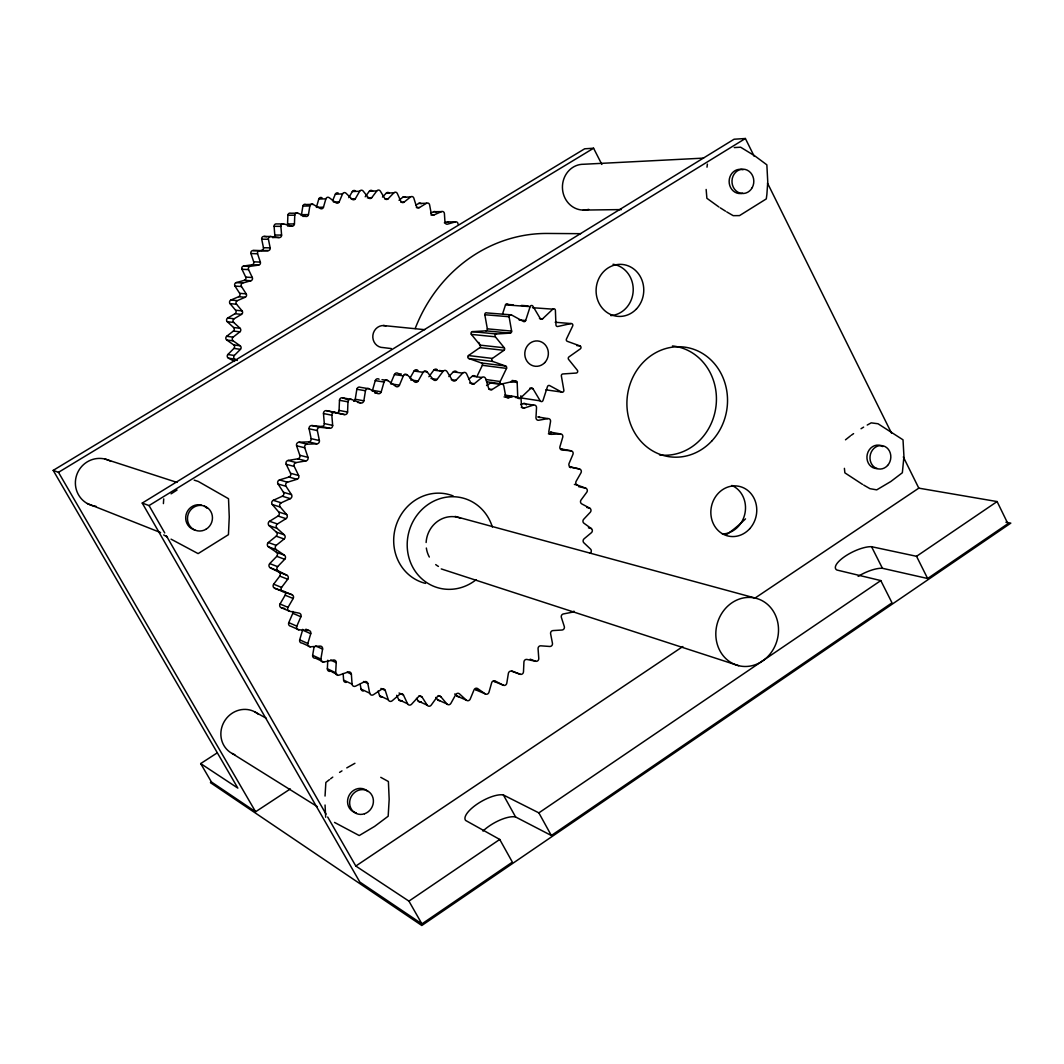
<?xml version="1.0" encoding="UTF-8"?>
<svg xmlns="http://www.w3.org/2000/svg" width="1064" height="1064" viewBox="0 0 1064 1064"><rect width="100%" height="100%" fill="white"/><g stroke="black" fill="none" stroke-linecap="round" stroke-linejoin="round"><path stroke-width="1.5" d="M325.039 796.058L325.863 782.466L329.388 779.673M287.307 224.916A2.274 2.168 86.6 0 0 287.559 223.959L287.892 215.247A2.274 2.168 86.1 0 1 290.831 213.239L297.734 213.146L305.541 216.338A2.288 2.181 86.4 0 0 308.467 214.596L309.85 205.964A2.288 2.181 86 0 1 313.029 204.355L320.37 208.544A2.288 2.168 86.3 0 0 323.469 207.214L325.877 198.848A2.288 2.168 86 0 1 329.202 197.678L335.958 202.785A2.288 2.168 86.3 0 0 339.19 201.881L342.555 193.927A2.274 2.155 86.1 0 1 346 193.209L352.064 199.168A2.274 2.155 86.5 0 0 355.376 198.689L359.645 191.267A2.274 2.155 86.3 0 1 363.13 191.015L368.423 197.705A2.274 2.141 86.8 0 0 371.748 197.678L376.842 190.908A2.274 2.141 86.7 0 1 380.327 191.108L384.769 198.436A2.261 2.141 87.2 0 0 388.054 198.848L393.893 192.823A2.261 2.128 87.2 0 1 397.311 193.475L400.835 201.309A2.261 2.128 87.6 0 0 404.041 202.16L410.531 196.973A2.261 2.115 87.7 0 1 413.816 198.077L416.383 206.296A2.261 2.115 88.2 0 0 419.442 207.547L426.478 203.277A2.248 2.115 88.3 0 1 429.59 204.807L431.173 213.266A2.248 2.115 88.8 0 0 434.046 214.915L441.493 211.616A2.248 2.101 89 0 1 444.406 213.545L444.965 222.137A2.248 2.101 89.5 0 0 447.612 224.145L455.365 221.871A2.248 2.101 89.7 0 1 458.012 224.158M287.613 226.06L291.722 226.06A2.288 2.181 86.7 0 0 294.435 223.945L294.768 215.167A2.288 2.181 86.2 0 1 297.734 213.146M573.922 611.135A2.58 2.354 -72.8 0 1 572.339 612.199L563.308 613.955A2.58 2.354 -72.4 0 0 561.366 617.426L564.306 626.523A2.58 2.354 -72 0 1 562.058 630.021L552.934 630.58A2.58 2.367 -71.6 0 0 550.607 633.785L552.455 643.268A2.58 2.367 -71.2 0 1 549.822 646.473L540.738 645.821A2.58 2.367 -70.8 0 0 538.065 648.721L538.783 658.443A2.58 2.367 -70.4 0 1 535.817 661.303L526.906 659.441A2.594 2.367 -70 0 0 523.927 661.981L523.488 671.81A2.594 2.381 -69.6 0 1 520.216 674.283L511.638 671.224A2.594 2.381 -69.3 0 0 508.379 673.379L506.797 683.154A2.594 2.381 -68.8 0 1 503.272 685.189L495.146 681A2.607 2.394 -68.6 0 0 491.674 682.716L488.948 692.305A2.607 2.394 -68.1 0 1 485.224 693.874L477.669 688.594A2.607 2.394 -67.9 0 0 474.039 689.844L470.208 699.088A2.607 2.407 -67.4 0 1 466.338 700.165L459.488 693.874A2.62 2.407 -67.2 0 0 455.738 694.646L450.87 703.397A2.62 2.421 -66.8 0 1 446.907 703.956L440.868 696.747A2.62 2.421 -66.6 0 0 437.065 697.026L431.199 705.139A2.62 2.421 -66.2 0 1 427.209 705.179L422.102 697.146A2.633 2.434 -66.1 0 0 418.298 696.92L411.529 704.275A2.633 2.434 -65.7 0 1 407.579 703.783L403.469 695.058A2.633 2.447 -65.6 0 0 399.745 694.327L392.164 700.79A2.647 2.447 -65.2 0 1 388.293 699.779L385.274 690.483A2.647 2.461 -65.2 0 0 381.67 689.259L373.398 694.726A2.647 2.461 -64.8 0 1 369.7 693.196L367.812 683.487A2.647 2.474 -64.9 0 0 364.393 681.785L355.536 686.16A2.66 2.474 -64.6 0 1 352.064 684.139L351.373 674.164A2.66 2.487 -64.8 0 0 348.181 671.996L338.897 675.201A2.66 2.487 -64.5 0 1 335.692 672.714L336.211 662.633A2.66 2.487 -64.7 0 0 333.311 660.039L323.735 662.021A2.66 2.5 -64.5 0 1 320.863 659.095L322.592 649.08A2.673 2.5 -64.8 0 0 320.038 646.101L310.316 646.806A2.673 2.514 -64.6 0 1 307.829 643.507L310.741 633.705A2.673 2.514 -65.1 0 0 308.573 630.393L298.878 629.808A2.673 2.527 -65 0 1 296.816 626.164L300.886 616.761A2.673 2.527 -65.5 0 0 299.144 613.157L289.608 611.281A2.673 2.527 -65.5 0 1 288.012 607.371L293.172 598.5A2.673 2.54 -66.2 0 0 291.882 594.67L282.678 591.531A2.687 2.54 -66.3 0 1 281.574 587.408L287.745 579.242A2.687 2.54 -67 0 0 286.947 575.252L278.223 570.889A2.687 2.54 -67.3 0 1 277.624 566.633L284.726 559.292A2.687 2.54 -68 0 0 284.407 555.195L276.321 549.689A2.687 2.554 -68.4 0 1 276.241 545.353L284.141 538.983A2.687 2.554 -69.3 0 0 284.314 534.86L276.347 532.12L269.086 525.603A2.66 2.54 -69.7 0 1 269.525 521.307L277.451 523.967L286.017 518.66A2.687 2.554 -70.6 0 0 286.695 514.564L278.702 511.997L272.304 504.536A2.66 2.54 -71.2 0 1 273.275 500.333L281.215 502.793L290.326 498.644A2.687 2.554 -72.1 0 0 291.496 494.667L283.463 492.273L278.05 484A2.66 2.54 -72.8 0 1 279.5 479.931L287.506 482.205L297.002 479.292A2.673 2.554 -73.7 0 0 298.625 475.488L290.538 473.267L286.189 464.303A2.66 2.54 -74.4 0 1 288.118 460.459L297.76 458.837A2.647 2.527 -75.2 0 0 299.809 455.286L296.603 445.803A2.647 2.527 -76 0 1 298.971 442.225L308.68 441.893A2.647 2.527 -76.6 0 0 311.127 438.647L309.105 428.779A2.647 2.527 -77.5 0 1 311.872 425.547L321.488 426.504A2.647 2.514 -78 0 0 324.294 423.592L323.483 413.537A2.647 2.514 -78.8 0 1 326.595 410.677L335.958 412.912A2.647 2.514 -79.1 0 0 339.07 410.398L339.483 400.29A2.647 2.514 -79.9 0 1 342.887 397.883L351.413 399.412L360.457 402.897A2.66 2.527 -80.1 0 0 363.848 400.796L365.471 390.741A2.66 2.514 -80.7 0 1 369.142 388.772L377.64 393.441A2.66 2.514 -80.8 0 0 381.231 391.805L384.024 382.029A2.66 2.5 -81.4 0 1 387.894 380.566L395.702 386.325A2.647 2.5 -81.4 0 0 399.439 385.181L403.349 375.858A2.647 2.5 -81.9 0 1 407.326 374.927L414.348 381.67A2.647 2.487 -81.7 0 0 418.165 381.032L423.113 372.307A2.647 2.487 -82.1 0 1 427.143 371.908L433.248 379.529A2.633 2.474 -81.9 0 0 437.091 379.409L442.996 371.403A2.633 2.474 -82.2 0 1 447.013 371.549L452.134 379.914A2.633 2.461 -82 0 0 455.924 380.3L462.68 373.158A2.633 2.461 -82.2 0 1 466.617 373.823L470.674 382.814A2.62 2.447 -81.9 0 0 474.371 383.692L481.859 377.507A2.62 2.447 -82 0 1 485.663 378.704L488.602 388.147A2.62 2.434 -81.6 0 0 492.127 389.517L500.24 384.37A2.62 2.434 -81.7 0 1 503.831 386.059L505.626 395.821A2.607 2.421 -81.3 0 0 508.938 397.643L511.811 396.3M335.958 412.912L344.43 414.574A2.66 2.527 -79.1 0 0 347.569 412.047L347.968 401.846A2.66 2.527 -79.9 0 1 351.413 399.412M330.532 671.264A2.633 2.474 -64.3 0 1 327.353 668.791L327.792 660.225M163.404 503.604L163.723 498.896M707.001 167.181L707.387 164.122M301.139 215.606A2.274 2.168 86.2 0 0 301.498 214.675L302.868 206.11A2.274 2.168 85.9 0 1 306.02 204.514L313.029 204.355M353.674 401.301A2.633 2.5 -80.1 0 0 355.23 399.253L356.839 389.278A2.633 2.5 -80.8 0 1 360.483 387.336L369.142 388.772M323.735 662.021L315.489 658.177A2.647 2.487 -64.3 0 1 312.643 655.278L314.106 646.766M322.086 197.877A2.261 2.155 85.8 0 0 318.774 199.048L316.394 207.347L323.469 207.214M372.174 391.047A2.633 2.487 -80.8 0 0 372.493 390.342L375.26 380.646A2.633 2.487 -81.4 0 1 379.09 379.21M310.316 646.806L302.163 643.095A2.647 2.487 -64.5 0 1 299.702 639.823L302.588 630.101A2.647 2.5 -64.9 0 0 302.708 629.343M502.567 313.933L505.506 304.876A1.663 1.543 -85.7 0 1 508.26 304.503L513.194 304.849M561.606 392.057L549.676 385.607A1.689 1.556 -81.9 0 0 547.481 386.591L543.012 400.436A1.689 1.556 -81.2 0 1 540.219 400.862L532.971 388.732A1.689 1.569 -81.7 0 0 530.803 388.267L520.336 398.189A1.689 1.569 -81.3 0 1 517.742 397.045L517.171 382.455A1.689 1.569 -82 0 0 515.295 380.912L501.902 383.931A1.702 1.583 -81.9 0 1 500.2 381.524L506.517 368.397A1.702 1.583 -82.7 0 0 505.639 366.029L481.487 362.997L468.798 358.515A1.663 1.556 -83.2 0 1 468.479 355.549L492.393 358.422L503.937 350.335A1.702 1.583 -83.6 0 0 504.296 347.782L480.143 345.148L471.365 334.402A1.663 1.556 -84.4 0 1 472.483 331.636L485.889 330.824A1.663 1.543 -84.6 0 0 487.339 328.829L484.825 314.745A1.663 1.543 -85.4 0 1 487.073 312.936L511.358 314.864L523.448 321.488A1.689 1.569 -85 0 0 525.656 320.517L530.151 306.618A1.689 1.569 -85.6 0 1 532.958 306.233L540.219 318.495A1.689 1.569 -85.1 0 0 542.573 318.841L552.828 309.159A1.689 1.556 -85.3 0 1 555.395 310.342L555.953 324.919A1.689 1.556 -84.7 0 0 557.802 326.475L571.022 323.562A1.689 1.556 -84.6 0 1 572.685 325.97L566.46 338.977A1.689 1.556 -84 0 0 567.325 341.331L579.973 345.906A1.676 1.543 -83.7 0 1 580.292 348.899L568.961 356.906A1.689 1.556 -83.2 0 0 568.615 359.433L577.353 370.259A1.676 1.543 -82.6 0 1 576.236 373.052L562.829 373.956A1.689 1.556 -82.4 0 0 561.366 375.978L563.854 390.195A1.676 1.556 -81.7 0 1 561.606 392.057L545.872 389.823M401.354 374.049L398.375 373.61A2.62 2.474 -81.9 0 0 394.425 374.541L390.555 383.785L399.439 385.181M332.567 200.75L335.36 194.167A2.261 2.141 85.9 0 1 338.206 193.05M298.878 629.808L290.818 626.231A2.647 2.5 -64.8 0 1 288.77 622.626L292.8 613.303A2.647 2.5 -65.4 0 0 292.906 611.414M476.845 376.736L482.351 365.311A1.663 1.543 -82.8 0 0 481.487 362.997M409.946 378.225L414.042 371.017A2.62 2.461 -82.2 0 1 418.032 370.631M348.793 197.665L352.33 191.533A2.261 2.141 86.2 0 1 355.549 191.015M289.608 611.281L281.614 607.863A2.66 2.514 -65.4 0 1 280.032 603.993L285.152 595.202A2.66 2.514 -66 0 0 283.875 591.411L274.738 588.286A2.66 2.527 -66.1 0 1 273.648 584.202L279.766 576.116A2.66 2.527 -66.8 0 0 278.968 572.153L270.309 567.83A2.66 2.527 -67.1 0 1 269.724 563.601L276.76 556.339A2.66 2.527 -67.9 0 0 276.44 552.283L268.407 546.803A2.66 2.527 -68.3 0 1 268.341 542.52L276.175 536.203A2.66 2.527 -69.1 0 0 276.347 532.12M428.885 376.736L433.779 370.126A2.607 2.447 -82.3 0 1 437.238 369.673M365.191 196.773L369.421 191.161L376.842 190.908M448.848 376.589L453.317 371.868A2.607 2.434 -82.2 0 1 456.788 371.868M382.481 197.053L386.365 193.063L393.893 192.823M237.352 360.483L234.851 359.167A2.288 2.208 -82.5 0 1 234.333 355.482L240.437 349.338A2.288 2.208 -83.5 0 0 240.158 345.8L233.189 340.866L226.738 339.988A2.274 2.195 -84.4 0 1 226.672 336.291L233.415 331.024L239.905 331.835A2.301 2.208 -85.2 0 0 240.065 328.284L233.748 322.459L227.297 321.727A2.274 2.195 -86.2 0 1 227.683 318.043L234.998 313.707L241.501 314.372A2.301 2.208 -86.9 0 0 242.087 310.874L236.527 304.251L230.063 303.652A2.274 2.195 -87.9 0 1 230.888 300.048L238.668 296.71L245.199 297.255A2.301 2.208 -88.4 0 0 246.196 293.85L241.488 286.535A2.301 2.208 -89.4 0 1 242.752 283.037L250.918 280.736A2.301 2.208 -89.8 0 0 252.314 277.491L248.537 269.618A2.301 2.208 89.3 0 1 250.213 266.319L258.579 265.122A2.301 2.208 89 0 0 260.361 262.09L257.568 253.777A2.301 2.208 88.2 0 1 259.616 250.732L268.048 250.652A2.301 2.195 88 0 0 270.176 247.872L268.407 239.267A2.301 2.195 87.3 0 1 270.801 236.514L279.154 237.551A2.288 2.195 87.3 0 0 281.588 235.091L280.883 226.339A2.288 2.195 86.7 0 1 283.583 223.919L291.722 226.06M234.612 361.428L228.401 358.142A2.274 2.195 -82.6 0 1 227.882 354.498L233.934 348.394A2.274 2.195 -83.5 0 0 233.668 344.882L226.738 339.988M468.626 379.263L472.349 376.191A2.594 2.421 -82 0 1 475.222 376.084M845.481 439.818L850.296 436.014M399.013 200.271L402.884 197.186L410.531 196.973M226.672 336.291L233.122 337.142L239.905 331.835M330.518 778.821L332.779 777.119M468.479 355.549L479.811 347.635L503.937 350.335M851.24 435.282L853.594 433.633M754.243 156.355L745.385 138.506L734.08 139.224L142.244 503.073L359.832 882.043L421.916 923.898L512.369 862.133L499.734 839.443L465.66 820.464A23.528 8.246 -29.5 0 1 477.39 803.932A23.528 8.246 -29.5 0 1 503.405 794.994L538.863 812.869L551.352 835.506L892.018 602.836L880.793 580.585L836.956 570.038A22.61 7.528 -26.2 0 1 845.109 556.286A22.61 7.528 -26.2 0 1 871.549 546.697L916.543 556.299L997.101 501.57L1007.914 523.688L927.635 578.51L882.415 568.282A22.557 7.687 -26.2 0 0 858.143 576.369M327.685 817.019L355.815 866.043L408.935 901.128L499.734 839.443M538.863 812.869L880.793 580.585M355.815 866.043L682.849 646.526M754.602 598.367L918.804 488.15L997.101 501.57M217.176 752.9L200.684 763.58L211.43 781.987L255.599 811.766L290.312 788.943M211.43 781.987L210.419 782.639L421.81 925.494L1010.8 523.129L1005.906 522.238M171.091 493.842L177.063 490.025M486.567 385.54L490.597 383A2.594 2.407 -81.7 0 1 492.06 382.641M861.029 428.726L863.636 427.116M339.562 772.384L341.97 770.881M269.525 521.307L278.037 516.053A2.66 2.527 -70.5 0 0 278.702 511.997M142.244 503.073L149.04 505.56L745.385 138.506M415.931 205.139L418.724 203.437L426.478 203.277M593.579 148.229L584.655 148.8L53.2 470.381L58.48 472.323L593.579 148.229L601.865 164.441M227.683 318.043L234.133 318.748L241.501 314.372M346.771 767.889L354.924 763.3M867.226 425.041L871.216 422.86L878.013 423.751L903.017 439.818L903.948 456.483L902.352 472.749L890.821 481.513L876.723 489.866L869.953 488.669L863.715 485.091M273.275 500.333L282.306 496.223L290.326 498.644M430.694 213.039L433.647 211.723L441.493 211.616M230.888 300.048L237.365 300.62L245.199 297.255M521.28 407.419L524.552 407.951L533.476 405.091A2.607 2.407 -80.9 0 1 536.522 407.672L535.977 417.607A2.594 2.407 -80.4 0 0 538.716 420.253L547.84 418.604A2.594 2.394 -80.3 0 1 550.54 421.557L548.851 431.359A2.594 2.394 -79.9 0 0 551.245 434.338L560.422 433.913A2.594 2.381 -79.7 0 1 562.736 437.211L559.93 446.72A2.594 2.381 -79.2 0 0 561.938 450.006L571.036 450.803A2.58 2.381 -79 0 1 572.937 454.381L569.067 463.465A2.58 2.381 -78.6 0 0 570.663 466.99L579.534 468.998A2.58 2.367 -78.3 0 1 580.984 472.815L576.129 481.314A2.58 2.367 -77.9 0 0 577.3 485.051L585.812 488.216A2.58 2.367 -77.6 0 1 586.796 492.206L581.024 500.027A2.58 2.367 -77.1 0 0 581.742 503.884L589.762 508.166A2.58 2.354 -76.8 0 1 590.281 512.263L583.671 519.285A2.58 2.354 -76.4 0 0 583.937 523.235L591.345 528.555A2.567 2.354 -76.1 0 1 591.385 532.718L584.056 538.823A2.58 2.354 -75.6 0 0 583.857 542.786L590.547 549.091A2.567 2.354 -75.3 0 1 590.094 553.227M520.642 404.493L523.594 403.549A2.58 2.394 -80.9 0 1 525.417 403.748M279.5 479.931L288.916 477.044L297.002 479.292M444.353 222.802L447.439 221.897A2.221 2.088 89.6 0 1 448.409 221.857M238.668 296.71A2.274 2.195 -88.6 0 0 239.653 293.332L234.984 286.07A2.274 2.195 -89.5 0 1 236.235 282.598L244.348 280.324L250.918 280.736M288.118 460.459L296.191 462.561L305.913 460.912A2.673 2.554 -75.2 0 0 307.975 457.347L304.743 447.771A2.673 2.554 -76.1 0 1 307.137 444.167L316.926 443.821A2.673 2.54 -76.7 0 0 319.386 440.549L317.351 430.601A2.673 2.54 -77.5 0 1 320.144 427.329L329.827 428.3A2.673 2.54 -78 0 0 332.66 425.361L331.835 415.213A2.673 2.54 -78.8 0 1 334.987 412.34L344.43 414.574M244.348 280.324A2.274 2.195 -90 0 0 245.731 277.106L241.98 269.285A2.274 2.195 89.1 0 1 243.643 266.013L251.955 264.816L258.579 265.122M472.483 331.636L496.489 333.976L510.148 333.138A1.702 1.583 -84.4 0 0 511.624 331.103L509.084 316.726A1.702 1.583 -85.2 0 1 511.358 314.864M734.253 147.577L740.597 147.204L754.921 155.969L766.851 164.827L767.756 181.838L766.891 194.34L766.293 198.902L739.52 215.606L733.202 215.66L726.752 211.909M703.583 158.124L583.777 164.255A22.916 21.014 89.5 0 0 562.577 189.831A22.916 21.014 89.5 0 0 588.685 209.369M352.33 191.533L359.645 191.267M335.36 194.167L342.555 193.927M318.774 199.048L325.877 198.848M367.306 197.811L371.748 197.678M351 198.808L355.376 198.689M385.048 198.928L388.054 198.848M333.444 202.027L339.19 201.881M400.995 202.227L404.041 202.16M302.868 206.11L309.85 205.964M416.37 207.6L419.442 207.547M583.245 210.073L621.376 209.581M301.498 214.675L308.467 214.596M287.892 215.247L294.768 215.167M430.933 214.955L434.046 214.915M302.761 216.364L305.541 216.338M251.955 264.816A2.274 2.195 88.8 0 0 253.711 261.81L250.944 253.565A2.274 2.195 88 0 1 252.979 250.532L268.048 250.652M447.439 221.897L455.365 221.871M283.583 223.919L276.773 223.932A2.274 2.181 86.5 0 0 274.086 226.326L274.805 235.024A2.274 2.181 87.1 0 1 272.384 237.458L279.154 237.551M287.559 223.959L294.435 223.945M274.086 226.326L280.883 226.339M580.651 233.681L547.681 233.455A150.263 138.879 -82 0 0 415.173 328.577M274.805 235.024L281.588 235.091M261.358 250.452A2.274 2.181 87.8 0 0 263.46 247.713L261.704 239.174A2.274 2.181 87.1 0 1 264.085 236.434L270.801 236.514M261.704 239.174L268.407 239.267M263.46 247.713L270.176 247.872M252.979 250.532L259.616 250.732M250.944 253.565L257.568 253.777M253.711 261.81L260.361 262.09M243.643 266.013L250.213 266.319M241.98 269.285L248.537 269.618M245.731 277.106L252.314 277.491M236.235 282.598L242.752 283.037M521.427 305.421L528.023 305.887M505.506 304.876L530.151 306.618M234.984 286.07L241.488 286.535M532.466 307.709L552.828 309.159M239.653 293.332L246.196 293.85M539.461 318.588L542.573 318.841M484.825 314.745L509.084 316.726M555.169 322.246L571.022 323.562M519.112 319.971L525.656 320.517M487.339 328.829L511.624 331.103M485.889 330.824L510.148 333.138M230.063 303.652L235.583 310.223L242.087 310.874M383.319 325.531L424.656 329.667M471.365 334.402L495.358 336.809L504.296 347.782M576.781 345.587L579.973 345.906M227.297 321.727L233.575 327.499L240.065 328.284M391.326 348.58L383.173 347.582A11.039 10.427 -84.3 0 1 372.892 335.16A11.039 10.427 -84.3 0 1 386.006 325.89M468.798 358.515L492.725 361.454L505.639 366.029M264.085 236.434L266.851 236.78M482.351 365.311L506.517 368.397M453.317 371.868L462.68 373.158M439.299 370.485L442.385 370.91M512.05 380.46L515.295 380.912M433.779 370.126L442.996 371.403M472.349 376.191L481.859 377.507M510.667 381.55L517.171 382.455M485.783 379.502L500.2 381.524M424.11 371.482L427.143 371.908M233.668 344.882L240.158 345.8M414.042 371.017L423.113 372.307M487.458 381.883L501.902 383.931M529.686 388.267L532.971 388.732M490.597 383L500.24 384.37M451.269 379.635L455.924 380.3M233.934 348.394L240.437 349.338M469.636 383.013L474.371 383.692M404.347 374.488L407.326 374.927M430.973 378.505L437.091 379.409M394.425 374.541L403.349 375.858M488.935 389.038L492.127 389.517M410.638 379.901L418.165 381.032M504.748 395.077L517.742 397.045M520.096 397.803L540.219 400.862M508.951 396.446L512.21 396.952M515.455 397.444L518.713 397.936M506.717 396.513L509.949 397.005M506.145 396.619L509.377 397.111M227.882 354.498L234.333 355.482M504.083 396.899L508.938 397.643M382.016 379.662L387.894 380.566M523.594 403.549L533.476 405.091M375.26 380.646L384.024 382.029M228.401 358.142L234.851 359.167M547.84 418.604L537.852 416.942A2.567 2.381 -80.3 0 1 539.913 417.647M372.493 390.342L381.231 391.805M356.839 389.278L365.471 390.741M374.728 392.935L377.64 393.441M560.422 433.913L550.354 432.13A2.567 2.367 -79.7 0 1 551.764 432.556M355.23 399.253L363.848 400.796M548.386 433.833L551.245 434.338M357.584 402.378L360.457 402.897M339.483 400.29L347.968 401.846M571.036 450.803L560.888 448.875A2.567 2.354 -79.1 0 1 562.231 449.487M339.07 410.398L347.569 412.047M326.595 410.677L334.987 412.34M281.614 607.863L284.766 608.488M323.483 413.537L331.835 415.213M569.333 466.91L579.534 468.998M324.294 423.592L332.66 425.361M321.488 426.504L329.827 428.3M311.872 425.547L320.144 427.329M574.387 484.413L577.3 485.051M578.497 486.607L585.812 488.216M309.105 428.779L317.351 430.601M311.127 438.647L319.386 440.549M308.68 441.893L316.926 443.821M586.823 507.475L589.762 508.166M298.971 442.225L307.137 444.167M296.603 445.803L304.743 447.771M299.809 455.286L307.975 457.347M588.419 527.824L591.345 528.555M297.76 458.837L305.913 460.912M286.189 464.303L294.249 466.444L298.625 475.488M455.02 516.386L755.945 598.261M278.05 484L286.03 486.315L291.496 494.667M272.304 504.536L280.258 507.036L286.695 514.564M194.18 480.143L198.223 481.42L228.521 498.723L229.252 516.971L228.441 534.673L198.117 553.613L171.051 539.155M105.203 459.103L177.05 482.431M441.254 568.921L738.642 665.692M278.037 516.053L286.017 518.66M269.086 525.603L276.999 528.289L284.314 534.86M276.175 536.203L284.141 538.983M268.341 542.52L276.241 545.353M268.407 546.803L276.321 549.689M276.44 552.283L284.407 555.195M276.76 556.339L284.726 559.292M530.191 659.175L535.817 661.303M269.724 563.601L277.624 566.633M342.887 397.883L347.383 399.612M270.309 567.83L278.223 570.889M278.968 572.153L286.947 575.252M279.766 576.116L287.745 579.242M511.89 670.985L520.216 674.283M87.288 503.538L160.597 532.585M273.648 584.202L281.574 587.408M283.875 591.411L291.882 594.67M274.738 588.286L282.678 591.531M285.152 595.202L293.172 598.5M503.272 685.189L493.683 681.253A2.58 2.367 -68.7 0 0 495.146 681.439M280.032 603.993L288.012 607.371M485.224 693.874L475.768 689.844A2.58 2.381 -68 0 0 477.936 690.044M292.8 613.303L300.886 616.761M305.873 629.196L308.573 630.393M454.754 693.981L457.028 696.069L466.338 700.165M288.77 622.626L296.816 626.164M302.588 630.101L310.741 633.705M438.262 695.577L440.868 696.747M435.735 697.439L437.73 699.819L446.907 703.956M315.715 645.968L322.592 649.08M299.702 639.823L307.829 643.507M419.096 695.776L422.102 697.146M330.638 660.079L336.211 662.633M416.503 698.37L418.192 701.016L427.209 705.179M399.04 693.01L403.469 695.058M312.643 655.278L320.863 659.095M347.143 672.195L351.373 674.164M380.925 688.461L385.274 690.483M363.529 681.492L367.812 683.487M396.659 695.297L398.694 699.62L407.579 703.783M327.353 668.791L335.692 672.714M331.928 671.916L337.501 674.549M378.066 691.041L379.569 695.643L388.293 699.779M343.14 673.525L343.606 680.122L352.064 684.139M360.164 684.298L361.108 689.113L369.7 693.196M503.405 794.994L515.601 816.979L551.352 835.506M334.535 822.432L359.233 835.546L374.608 826.396L388.174 816.221L389.171 799.396L388.4 781.535L380.766 777.332M254.948 711.936L266.399 718.346M163.696 534.953L167.46 537.107M862.545 484.413L844.869 472.842L844.404 468.346M232.191 753.498L317.378 806.672M720.248 207.839L725.542 211.177M200.684 763.58L237.844 788.118L53.2 470.381M718.932 207.001L706.882 198.29L706.15 189.458M58.48 472.323L255.599 811.766M149.04 505.56L164.747 532.958M166.41 535.844L326.036 814.133M408.935 901.128L421.916 923.898M871.549 546.697L882.415 568.282M916.543 556.299L927.635 578.51M767.516 183.141L891.499 433.101M903.309 456.908L918.804 488.15M478.8 342.409L480.143 345.148A1.663 1.556 -83.7 0 1 479.811 347.635M325.69 817.245L325.052 805.009M520.868 395.768L521.493 405.69A2.607 2.407 -80.9 0 0 524.552 407.951M745.505 518.873A163.856 149.253 -81.7 0 1 726.805 534.407M613.024 264.258A25.829 23.661 -86.1 0 1 633.2 290.738A25.829 23.661 -86.1 0 1 610.842 315.609M672.448 345.96A54.863 49.862 -81.7 0 1 716.019 406.062A54.863 49.862 -81.7 0 1 659.534 454.913M731.846 485.45A25.243 22.703 -78.1 0 1 745 513.141A25.243 22.703 -78.1 0 1 722.376 534.008M482.963 831.077A23.474 8.432 -29.6 0 1 515.601 816.979M356.28 812.896A12.608 11.624 -60.8 0 1 349.165 795.26A12.608 11.624 -60.8 0 1 367.865 791.483M204.408 506.278A12.888 12.396 -66.8 0 1 206.988 508.246M194.912 530.005A12.888 12.396 -66.8 0 1 186.107 514.564A12.888 12.396 -66.8 0 1 201.402 505.081M877.135 468.572A11.771 10.374 -80.5 0 1 867.346 454.022A11.771 10.374 -80.5 0 1 882.761 446.574M234.838 754.695A23.701 22.238 -58.3 0 1 224.305 721.472A23.701 22.238 -58.3 0 1 258.539 714.409M742.685 193.196A12.143 10.906 -89.3 0 1 729.133 181.252A12.143 10.906 -89.3 0 1 743.058 169.761M96.053 506.318A24.153 23.528 -62.9 0 1 76.621 475.222A24.153 23.528 -62.9 0 1 110.909 461.39M233.189 340.866A2.301 2.208 -84.3 0 1 233.122 337.142M233.748 322.459A2.301 2.208 -86.1 0 1 234.133 318.748M236.527 304.251A2.301 2.208 -87.8 0 1 237.365 300.62M233.575 327.499A2.274 2.195 -85.3 0 1 233.415 331.024M235.583 310.223A2.274 2.195 -87 0 1 234.998 313.707M369.421 191.161A2.248 2.128 86.6 0 1 372.666 191.081M386.365 193.063A2.248 2.115 87 0 1 389.371 193.129M402.884 197.186A2.248 2.101 87.6 0 1 405.623 197.385M418.724 203.437A2.234 2.101 88.2 0 1 421.184 203.743M433.647 211.723A2.234 2.088 88.9 0 1 436.054 212.348M476.087 579.747A46.577 43.385 -73.4 0 1 412.885 567.458A46.577 43.385 -73.4 0 1 433.208 501.423A46.577 43.385 -73.4 0 1 492.339 526.973M346.292 682.37A2.633 2.461 -64.5 0 1 343.606 680.122M363.263 691.055A2.62 2.447 -64.7 0 1 361.108 689.113M382.335 697.199A2.62 2.434 -65.1 0 1 379.569 695.643M401.993 700.617A2.607 2.421 -65.5 0 1 398.694 699.62M421.251 701.774A2.607 2.407 -66.1 0 1 418.192 701.016M439.778 700.604A2.594 2.394 -66.7 0 1 437.73 699.819M459.515 696.428A2.594 2.381 -67.3 0 1 457.028 696.069M569.692 467.029A2.554 2.354 -78.3 0 1 570.583 467.695M526.228 404.559A2.58 2.394 -80.9 0 1 526.414 404.918M290.538 473.267A2.66 2.527 -73.6 0 1 288.916 477.044M283.463 492.273A2.66 2.54 -72 0 1 282.306 496.223M425.56 583.404A45.965 42.893 -73.4 0 1 395.954 525.869A45.965 42.893 -73.4 0 1 453.158 495.917M438.421 566.42A26.613 24.791 -73.4 0 1 435.708 564.585M429.324 557.044A26.613 24.791 -73.4 0 1 426.345 548.027M426.119 542.507A26.613 24.791 -73.4 0 1 460.832 518.354M286.03 486.315A2.687 2.554 -72.9 0 1 287.506 482.205M280.258 507.036A2.687 2.554 -71.3 0 1 281.215 502.793M276.999 528.289A2.687 2.554 -69.8 0 1 277.451 523.967M294.249 466.444A2.673 2.554 -74.5 0 1 296.191 462.561M495.358 336.809A1.702 1.583 -84.3 0 1 496.489 333.976M492.725 361.454A1.702 1.583 -83 0 1 492.393 358.422M762.236 661.21A34.806 31.069 -74.4 0 0 763.42 601.399A34.806 31.069 -74.4 0 0 715.819 633.226A34.806 31.069 -74.4 0 0 762.236 661.21M544.808 362.571A12.728 11.784 -83.4 0 0 539.781 341.331A12.728 11.784 -83.4 0 0 525.151 356.985A12.728 11.784 -83.4 0 0 544.808 362.571M711.989 440.789A55.328 50.194 -81.6 0 0 691.334 348.54A55.328 50.194 -81.6 0 0 628.332 416.543A55.328 50.194 -81.6 0 0 711.989 440.789M749.708 528.728A25.443 22.849 -78.1 0 0 740.198 486.607A25.443 22.849 -78.1 0 0 711.497 518.354A25.443 22.849 -78.1 0 0 749.708 528.728M636.498 308.893A26.055 23.834 -86 0 0 626.497 265.269A26.055 23.834 -86 0 0 596.798 297.016A26.055 23.834 -86 0 0 636.498 308.893M364.526 813.774A12.635 11.651 -60.8 0 0 370.006 792.72A12.635 11.651 -60.8 0 0 350.069 799.543A12.635 11.651 -60.8 0 0 364.526 813.774M206.177 529.154A12.914 12.422 -66.9 0 0 206.243 506.916A12.914 12.422 -66.9 0 0 187.477 518.527A12.914 12.422 -66.9 0 0 206.177 529.154M887.602 465.473A11.797 10.387 -80.5 0 0 883.346 445.896A11.797 10.387 -80.5 0 0 870.272 460.552A11.797 10.387 -80.5 0 0 887.602 465.473M752.248 187.597A12.17 10.919 -89.3 0 0 743.098 169.176A12.17 10.919 -89.3 0 0 733.335 187.251A12.17 10.919 -89.3 0 0 752.248 187.597"/></g></svg>
